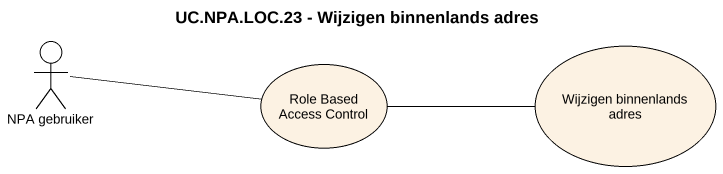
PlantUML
@startuml
title UC.NPA.LOC.23 - Wijzigen binnenlands adres
actor "NPA gebruiker" as NPA_gebruiker
usecase "Role Based Access Control" as Role_Based_Access_Control
usecase "Wijzigen binnenlands adres" as Wijzigen_binnenlands_adres
NPA_gebruiker -right- Role_Based_Access_Control
Role_Based_Access_Control -right- Wijzigen_binnenlands_adres
@enduml
